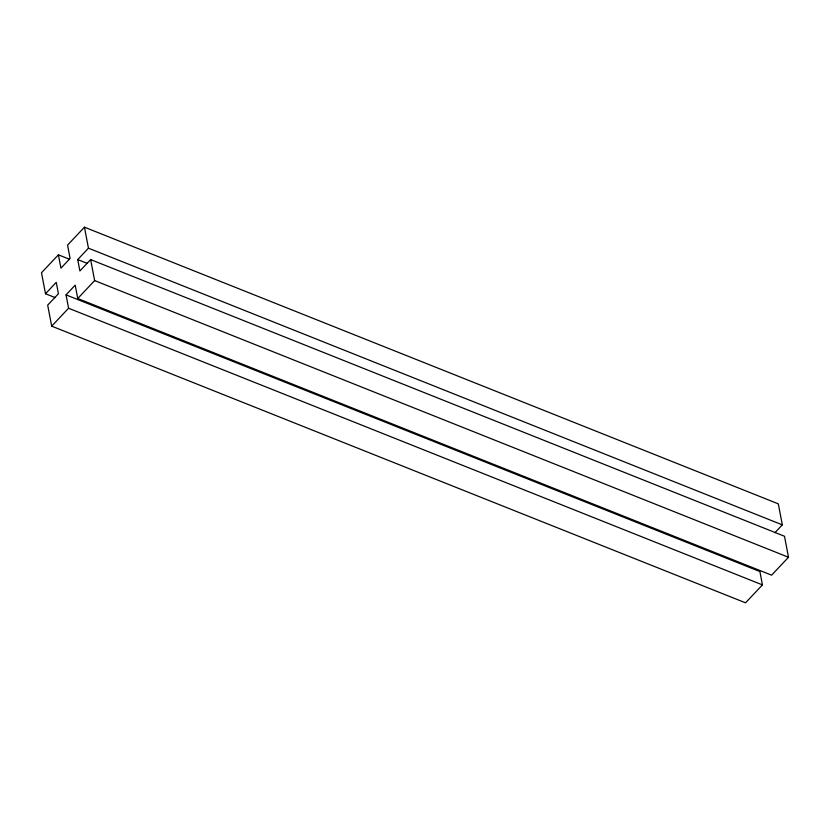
<?xml version="1.0" encoding="UTF-8"?>
<svg xmlns="http://www.w3.org/2000/svg" width="830" height="830" viewBox="0 0 830 830"><rect width="100%" height="100%" fill="white"/><g stroke="black" fill="none" stroke-linecap="round" stroke-linejoin="round"><path stroke-width="1.25" d="M69.232 259.147L58.391 254.82L41.5 272.738L45.505 293.747L55.143 297.586M774.888 532.746L782.317 524.861L778.312 503.852L84.453 227.181L67.552 245.099L70.104 258.452L60.943 268.173L58.391 254.82M45.505 293.747L56.243 282.356L58.422 293.747L47.684 305.139L51.688 326.149L745.548 602.819L762.448 584.901L759.896 571.548L66.037 294.878L75.198 285.157L77.74 298.51L771.61 575.18L788.5 557.262L784.495 536.253L90.636 259.583L79.898 270.974L77.719 259.572L88.457 248.191L84.453 227.181M51.688 326.149L68.579 308.231L66.037 294.878M77.74 298.51L94.641 280.592L90.636 259.583M88.457 248.191L782.317 524.861M77.719 259.572L87.358 263.421M94.641 280.592L788.5 557.262M68.579 308.231L762.448 584.901"/></g></svg>
